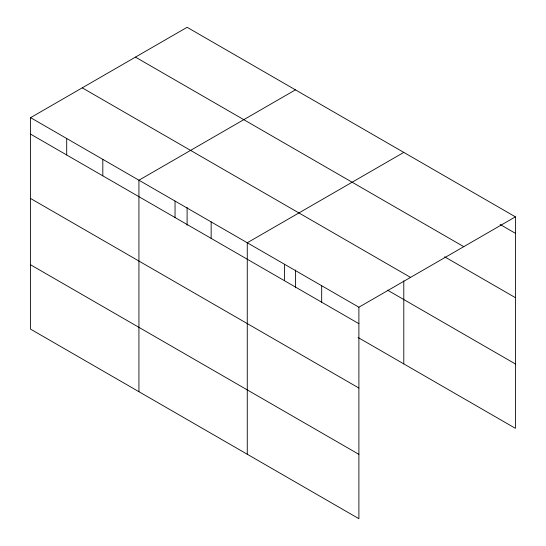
<?xml version="1.0" encoding="UTF-8"?>
<svg xmlns="http://www.w3.org/2000/svg" width="546" height="546" viewBox="0 0 546 546"><rect width="100%" height="100%" fill="white"/><g stroke="black" fill="none" stroke-linecap="round" stroke-linejoin="round"><path stroke-width="0.82" d="M30.59 117.663L358.893 307.214L358.893 518.7L30.59 329.156L30.59 117.663L187.107 27.3L515.41 216.844L515.41 428.337L358.094 337.51M295.447 89.851L138.93 180.214L138.93 391.707M403.787 152.402L247.27 242.765L247.27 454.252M358.893 307.214L515.41 216.844M500.088 224.467L515.41 233.313M135.456 57.118L463.759 246.669M444.642 256.811L515.41 297.672M82.241 87.845L410.544 277.388M387.571 290.172L515.41 363.977M30.59 134.139L358.893 323.682M30.59 198.491L358.893 388.035M30.59 264.796L358.893 454.347M403.787 280.828L403.787 363.889M321.683 285.729L321.683 302.197M295.447 270.011L295.447 287.79M284.48 264.25L284.48 280.719M211.152 221.915L211.152 238.384M187.107 207.46L187.107 225.239M175.041 201.065L175.041 217.533M102.812 159.364L102.812 175.839M66.701 138.513L66.701 154.989"/></g></svg>
